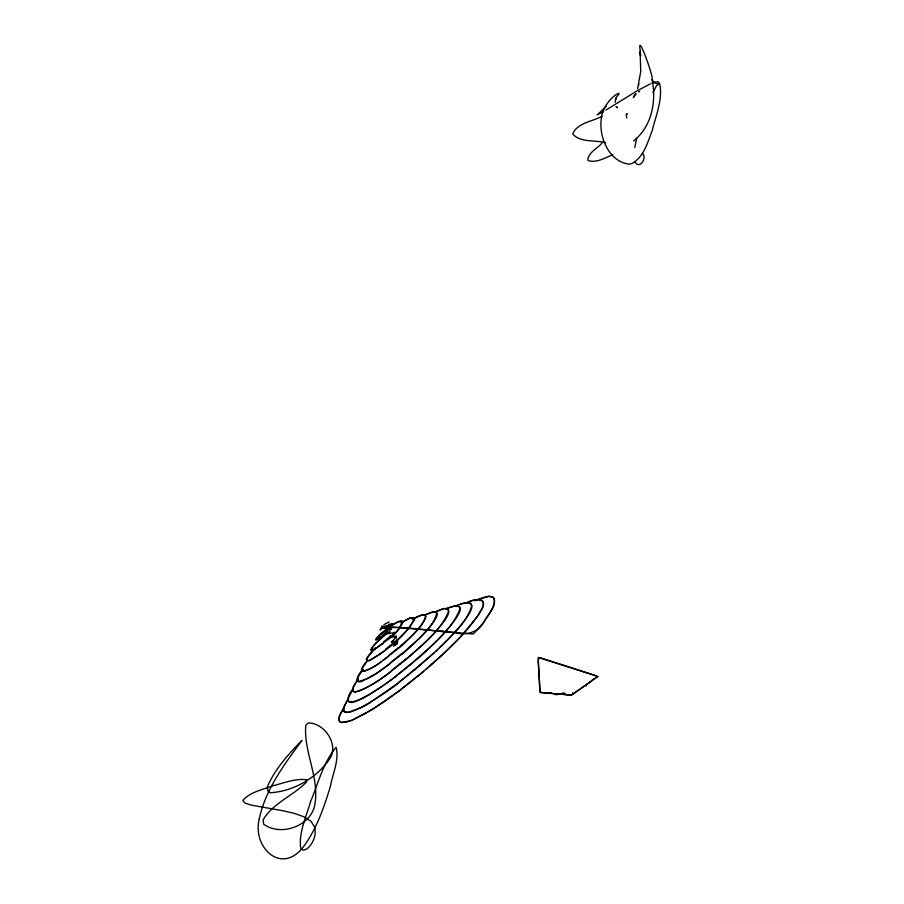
<?xml version="1.0" encoding="UTF-8"?>
<svg xmlns="http://www.w3.org/2000/svg" width="904" height="904" viewBox="0 0 904 904"><rect width="100%" height="100%" fill="white"/><g stroke="black" fill="none" stroke-linecap="round" stroke-linejoin="round"><path stroke-width="1.36" d="M391.59 636.744C392.743 634.71 397.523 638.382 395.895 636.371L396.144 637.908L396.246 635.885M626.608 114.503L626.302 115.294L626.901 113.621L626.483 115.249M615.093 102.276L616.042 98.344L615.33 99.813M387.262 631.998L389.76 632.404L390.664 626.348L389.522 625.274L381.398 627.659L382.132 627.941C406.438 625.941 430.711 631.173 455.051 632.664C467.153 636.077 479.821 631.67 485.177 619.816C488.759 613.206 497.618 605.409 493.268 597.397L488.702 596.177L478.962 599.386M394.257 634.642L395.082 633.173M634.766 147.555L636.653 138.312M637.614 88.66L640.755 71.314L640.088 51.494L640.608 55.867L640.371 53.867M638.913 83.959L638.529 85.451M395.715 638.179L396.212 636.97M653.038 92.536L656.53 85.597L659.649 83.744C662.982 99.044 655.942 115.644 652.134 130.775C647.659 142.346 643.987 156.46 632.608 163.138A39.301 23.787 69.7 0 1 628.947 164.132C606.674 161.364 595.826 130.605 603.171 111.034C605.217 105.915 608.448 101.259 612.494 97.519C615.127 94.694 623.5 89.778 615.929 97.53M393.805 632.359L392.777 634.518L394.121 632.235M392.822 635.568L394.517 633.094M390.664 626.348C380.177 641.173 365.476 646.021 385.375 630.133M633.263 97.564L634.529 95.801L633.76 96.717M343.904 707.798L339.452 716.013L338.797 719.177L340.04 721.98L342.119 722.59L351.351 720.488L365.792 713.335L384.268 701.651L400.901 689.65M344.243 707.38L340.469 713.64L338.819 718.352L339.373 721.369L341.034 722.364L346.198 722.149L352.379 720.115L373.668 708.634L400.348 690.102L423.671 671.435M348.096 699.063C326.163 735.438 395.33 686.396 398.8 682.644M633.907 96.705L634.529 95.801M348.65 698.272L343.701 707.323L343.351 709.979L344.108 711.719L348.243 712.409L360.154 707.9M353.317 688.803C346.39 695.357 345.079 707.335 357.848 700.363C379.657 690.204 398.449 674.678 416.744 659.298C421.253 656.869 488.296 593.51 446.723 608.471M353.057 689.142L348.119 698.385L348.142 700.803L349.362 702.137C362.221 701.199 373.024 691.718 383.737 685.153M362.786 669.661C357.747 673.932 352.549 686.43 364.391 680.113M635.636 94.152L634.857 95.123L635.467 94.389M363.159 669.367L357.724 677.458L357.216 680.079L358.176 681.446C375.194 678 388.46 664.022 402.133 653.897C414.427 641.478 432.462 630.619 436.779 613.002L435.4 611.714L432.937 611.601L423.908 615.421M394.517 645.467L397.828 641.93M395.952 637.41L391.296 642.224M367.555 660.395L362.233 668.519L362.154 670.474L363.431 671.31C376.426 667.457 386.618 657.05 397.421 649.185C407.184 638.834 421.219 630.608 425.592 616.471L424.439 614.856L421.727 614.878L412.812 618.935M367.634 660.293C350.695 679.91 373.68 668.112 381.149 661.739M475.075 600.787C514.071 583.329 484.171 624.054 473.142 634.032L381.838 626.076L382.087 627.206L380.008 629.964L382.878 627.817M389.624 626.619L396.958 622.257L400.133 621.466L401.828 622.201C396.743 639.942 374.561 643.648 366.244 659.106C366.561 664.248 375.036 656.948 377.42 655.931M387.161 631.139L391.997 624.359A1.446 0.814 -53.9 0 0 391.918 623.896L388.291 624.494M375.318 647.818L366.877 658.575L366.888 660.44L368.753 660.609C386.302 650.948 404.156 637.659 413.829 619.839L413.151 617.85L410.427 617.839L401.647 622.438M396.596 643.445L397.127 642.902L395.703 644.371M439.593 647.795C443.389 644.439 493.663 595.081 460.701 604.087M436.203 651.027C449.107 637.264 466.283 624.574 471.685 605.872L470.826 603.601L468.747 602.539L462.351 603.443L456.204 605.906L458.69 604.832M391.116 636.665C399.082 631.218 411.862 612.494 392.494 625.026M437.672 649.626L414.134 670.463M601.985 143.126C597.307 148.493 588.866 152.098 587.747 159.669L588.233 160.618C596.324 163.217 605.194 157.771 612.72 154.787M433.841 653.196L399.591 682.057L370.369 702.272M633.614 140.911C651.75 126.616 656.485 101.7 652.191 79.981C654.372 78.433 636.246 28.408 640.371 51.46M606.155 106.378L597.205 114.887L603.702 111.486M394.133 642.981L408.857 628.427L414.608 619.466A4.441 1.989 -49.8 0 0 414.518 618.257C410.122 616.11 405.139 621.127 401.173 622.856M635.399 94.389L636.088 93.79M426.733 668.813C446.293 651.321 466.645 633.693 480.668 611.251C490.262 597.329 473.865 597.793 465.65 603.341M398.11 648.439C404.461 644.914 447.017 601.409 412.405 619.217M402.099 653.92C407.229 651.287 461.209 599.476 424.518 615.161M406.099 659.423C419.264 648.191 432.191 636.45 442.87 622.777C445.559 619.703 453.661 608.132 444.632 608.618M410.111 664.937C428.213 647.942 451.209 632.235 460.147 608.426L459.413 606.516L455.107 605.567L445.57 609.014M418.179 676.011L443.05 654.168L461.752 635.501L478.114 615.545L482.555 607.273L483.278 603.906L482.804 601.442L481.222 599.985L478.804 599.465L472.622 600.584L465.876 603.273M387.647 628.099L380.188 634.71L376.346 639.388L381.104 636.563M386.347 633.625L376.087 642.868L370.787 649.479A3.661 1.107 -46.4 0 0 370.685 650.281L374.923 649.151L383.364 643.275M386.946 633.06L373.962 645.083L371.77 648.315L371.815 649.818L373.804 649.513M385.488 650.1L378.674 655.084M388.539 656.259L382.946 660.451M575.837 692.035L572.311 694.509L568.695 694.984M393.398 678.169L396.709 675.661M390.155 663.547L376.708 673.13L365.849 679.446M590.255 681.865L592.063 680.486M391.771 670.858C386.234 676.384 336.989 709.459 358.368 678.881L353.362 686.611L352.549 689.605L353.114 691.492L354.944 692.136C374.041 686.396 389.432 672.316 405.003 660.349C420.71 645.512 440.813 631.998 448.542 611.194L447.649 609.07L445.31 608.369L441.92 609.002L434.146 612.562M391.929 679.232L384.923 684.294M580.345 688.871L581.114 688.328M583.283 686.791L589.464 682.441M581.487 688.068L582.571 687.3M393.398 646.168L396.234 644.36M578.741 690.001L577.938 690.554M577.159 691.097L577.746 690.69M588.628 683.017L587.758 683.616M638.608 91.959L639.636 91.293M593.499 679.492L594.561 678.825M605.883 110.107L636.597 91.123L650.405 83.846M595.092 678.497L597.035 676.881L595.962 675.695L567.881 666.587M391.658 641.976L393.861 640.812M435.366 611.906L443.412 608.844M397.082 643.964L397.41 643.908M651.761 83.292C664.327 78.094 658.191 89.247 651.829 79.518M601.917 116.39C592.289 121.554 577.136 122.921 572.763 133.905C580.232 143.024 595.081 139.702 605.725 142.787M390.212 637.67L393.918 636.665L396.607 637.128M386.494 625.647L390.279 629.105L391.545 628.788L383.206 626.721M386.686 633.885L394.031 632.766M385.759 633.173L389.466 632.314M548.445 693.108L541.304 692.475M396.257 640.292L397.511 640.45M561.294 694.17L557.497 694.069M568.3 694.95L563.972 694.385M555.881 693.944L550.999 693.266M381.398 627.659L391.545 628.788M439.513 630.935L445.785 631.693M394.641 636.687L395.737 636.834M396.653 640.394L397.568 640.597M567.61 666.497L540.682 657.92L538.829 658.101L538.151 661.152L540.083 691.198A7.537 4.972 -48.8 0 0 541.293 692.487M616.053 106.525L617.59 107.802M616.392 106.683L616.98 107M634.8 161.839C639.354 169.85 647.433 158.245 642.495 153.375M626.721 117.927L626.506 117.113M389.522 625.274L390.279 629.105M626.461 116.695L626.54 117.328M418.179 675.57A237.842 84.501 -47.3 0 1 400.969 689.176M414.134 670.022A214.836 76.467 -47.5 0 1 398.867 682.181M410.111 664.496A191.219 68.184 -47.7 0 1 396.766 675.186M406.099 658.756A166.494 59.223 -47.9 0 1 391.873 670.135M402.088 653.264A141.657 50.421 -48.2 0 1 390.245 662.835M398.099 647.772A116.051 41.301 -48.5 0 1 388.63 655.547M394.11 642.089A89.315 31.482 -48.9 0 1 385.624 649.129M391.014 635.376A61.596 21.312 -49.6 0 1 383.578 641.806M385.228 628.788A49.268 20.724 -46.5 0 1 388.539 626.336M390.223 625.161A49.268 20.724 -46.5 0 1 392.731 623.523M386.81 629.173A32.906 10.52 -50.8 0 1 381.533 634.156M383.997 624.664A18.114 8.678 -44.2 0 1 389.138 622.054M548.592 692.803A32.612 20.882 -37.2 0 1 549.881 692.871A32.024 18.916 -31.3 0 1 551.214 692.972M556.988 694.769A34.815 19.278 -29.7 0 1 555.361 694.6M562.412 692.972A36.77 17.944 -23.1 0 1 565.102 693.323M572.786 693.198A40.025 5.266 -20.4 0 1 572.548 692.792M586.142 685.91A66.241 4.983 -27.2 0 1 586.481 685.978M585.984 685.175A75.043 1.559 -33.1 0 1 586.131 685.096M590.335 681.695A69.009 14.08 -58.9 0 1 589.747 682.136M592.143 680.079A85.36 26.476 -72.6 0 1 593.578 679.119M370.256 702.577A101.666 34.623 -46.7 0 1 360.007 708.182M259.301 818.696C251.956 847.432 281.72 875.818 303.687 846.438C316.716 828.64 323.982 807.532 330.333 786.627C332.604 773.869 339.362 760.264 336.141 747.325C323.044 762.558 318.287 783.429 310.547 801.678C306.354 816.775 298.591 832.155 300.682 848.155L303.247 850.223L306.818 848.992C313.134 843.794 316.581 835.183 314.694 827.115L311.066 821.34L303.959 816.787L294.195 813.351L282.907 810.741L251.131 805.102L244.961 803.046L242.905 800.447C250.261 791.633 262.883 789.836 273.064 785.689C284.037 783.067 295.246 778.242 306.682 779.745L306.433 782.096C293.088 795.915 272.85 802.944 263.019 820.03L263.708 824.222C280.692 836.81 311.36 826.12 314.874 804.39C319.598 777.406 303.462 751.778 305.778 725.279L308.185 722.951C323.632 722.771 337.949 742.444 330.785 757.145C318.219 777.259 293.924 791.328 270.409 792.74L267.652 790.74L267.381 786.762C274.974 768.942 288.534 754.083 301.947 740.41C284.331 764.332 265.686 789.068 259.301 818.696M597.894 676.429L571.577 695.086L539.903 692.532L538.196 657.423L597.894 676.429"/></g></svg>
